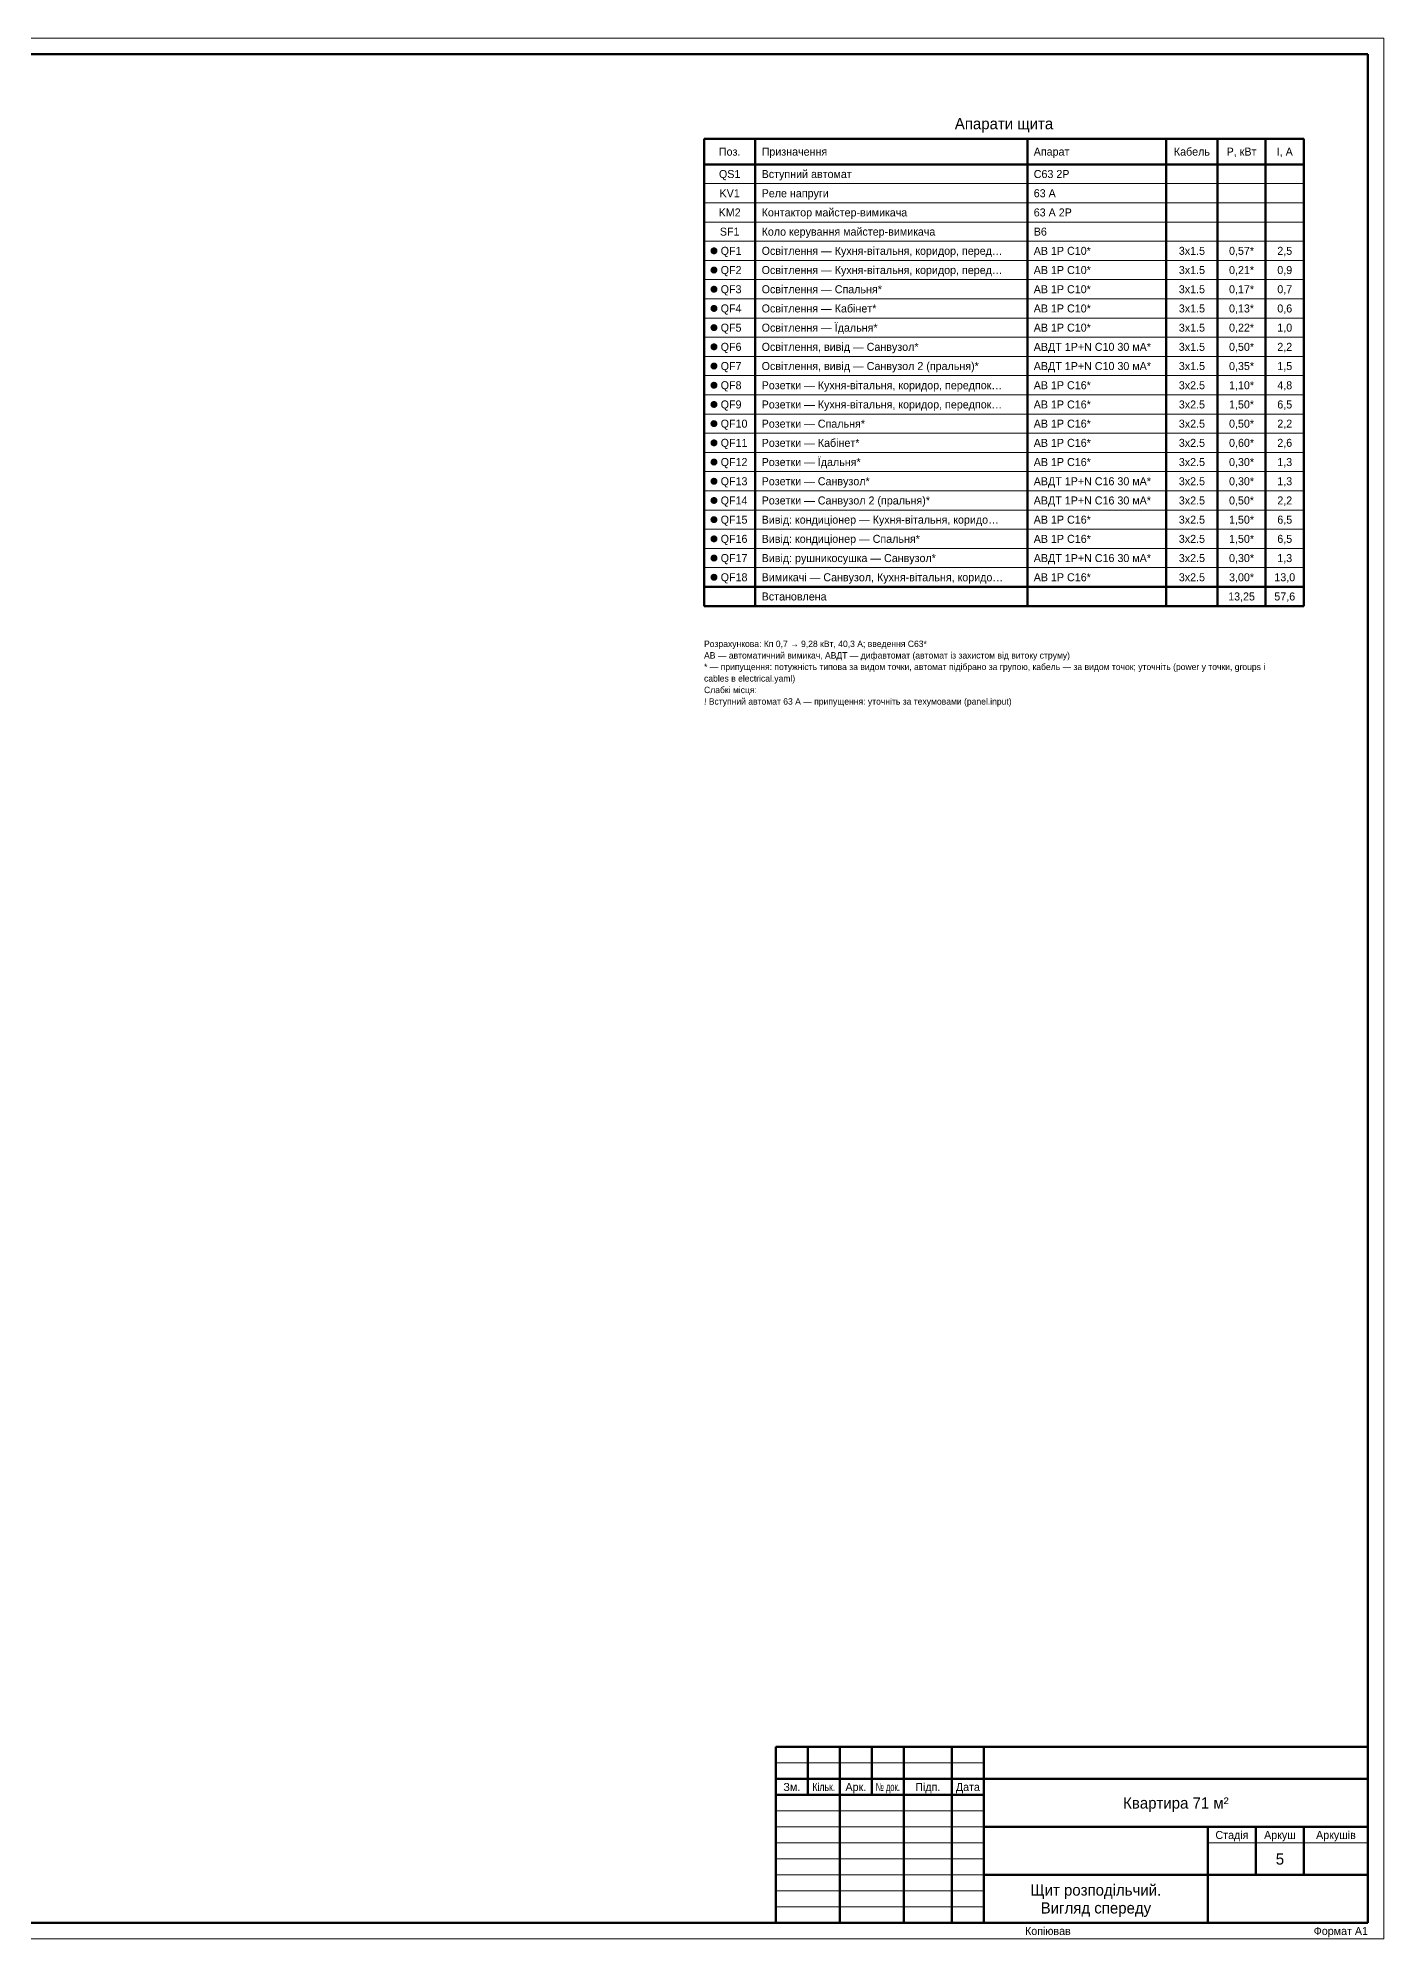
# Paper-space layout '05 Щит' of a CAD drawing. Header units: millimetres. Extents: x 0 to 841, y 0 to 594.
# Drawn here: x 420 to 841, y 0 to 594 of the extents above; entities that cross this region are included whole.
import ezdxf
from ezdxf.enums import TextEntityAlignment as Align

# ---------------------------------------------------------------- set-up
doc = ezdxf.new("R2010")
doc.units = ezdxf.units.MM
doc.layers.add('A-SHEET', color=7, linetype='Continuous')
doc.layers.add('A-TEXT', color=7, linetype='Continuous')
doc.styles.add('PLEX_LIGHT', font='IBMPlexSans-Light.ttf')

# ---------------------------------------------------------------- blocks, each defined once
blk = doc.blocks.new('STAMP_F3')
at = {"lineweight": 50}
for p, q in [((185, 55), (0, 55)), ((0, 55), (0, 0)), ((10, 40), (10, 55)), ((20, 40), (20, 55)), ((30, 40), (30, 55)), ((40, 40), (40, 55)), ((55, 40), (55, 55)), ((65, 0), (65, 55)), ((185, 0), (185, 55)), ((0, 45), (65, 45)), ((65, 45), (185, 45)), ((0, 40), (65, 40)), ((20, 0), (20, 40)), ((40, 0), (40, 40)), ((55, 0), (55, 40)), ((65, 30), (185, 30)), ((135, 0), (135, 30)), ((150, 15), (150, 30)), ((165, 15), (165, 30)), ((65, 15), (185, 15)), ((0, 0), (185, 0))]:
    blk.add_line(p, q, dxfattribs=at)
at = {"lineweight": 18}
for p, q in [((0, 50), (65, 50)), ((0, 35), (65, 35)), ((0, 30), (65, 30)), ((0, 25), (65, 25)), ((135, 25), (185, 25)), ((0, 20), (65, 20)), ((0, 15), (65, 15)), ((0, 10), (65, 10)), ((0, 5), (65, 5))]:
    blk.add_line(p, q, dxfattribs=at)
at = {"style": 'PLEX_LIGHT'}
for s, p in [('Зм.', (5, 42.5)), ('Арк.', (25, 42.5)), ('Підп.', (47.5, 42.5)), ('Дата', (60, 42.5)), ('Стадія', (142.5, 27.5)), ('Аркуш', (157.5, 27.5)), ('Аркушів', (175, 27.5))]:
    blk.add_text(s, height=2.5, dxfattribs=at).set_placement(p, align=Align.MIDDLE_CENTER)
for s, width, p in [('Кільк.', 0.81045, (15, 42.5)), ('№ док.', 0.701948, (35, 42.5))]:
    blk.add_text(s, height=2.5, dxfattribs=dict(at, width=width)).set_placement(p, align=Align.MIDDLE_CENTER)
for tag, height, p in [('CODE', 5, (125, 50)), ('DATE1', 2.5, (60, 37.5)), ('OBJECT', 3.5, (125, 37.5)), ('DATE2', 2.5, (60, 32.5)), ('OBJECT_2', 3.5, (125, 31.9)), ('DATE3', 2.5, (60, 27.5)), ('BUILDING', 3.5, (100, 22.5)), ('DATE4', 2.5, (60, 22.5)), ('DATE5', 2.5, (60, 17.5)), ('BUILDING_2', 3.5, (100, 16.9)), ('STAGE', 3.5, (142.5, 20)), ('SHEET', 3.5, (157.5, 20)), ('SHEETS', 3.5, (175, 20)), ('DATE6', 2.5, (60, 12.5)), ('DATE7', 2.5, (60, 7.5)), ('IMAGE', 3.5, (100, 7.5)), ('ORG', 2.5, (160, 7.5)), ('DATE8', 2.5, (60, 2.5)), ('IMAGE_2', 3.5, (100, 1.9)), ('ORG_2', 2.5, (160, 3.5))]:
    blk.add_attdef(tag, text='', height=height, dxfattribs=at).set_placement(p, align=Align.MIDDLE_CENTER)
for tag, p in [('ROLE1', (1, 37.5)), ('NAME1', (21, 37.5)), ('ROLE2', (1, 32.5)), ('NAME2', (21, 32.5)), ('ROLE3', (1, 27.5)), ('ROLE4', (1, 22.5)), ('NAME3', (21, 27.5)), ('ROLE5', (1, 17.5)), ('NAME4', (21, 22.5)), ('NAME5', (21, 17.5)), ('ROLE6', (1, 12.5)), ('NAME6', (21, 12.5)), ('ROLE7', (1, 7.5)), ('NAME7', (21, 7.5)), ('ROLE8', (1, 2.5)), ('NAME8', (21, 2.5))]:
    blk.add_attdef(tag, text='', height=2.5, dxfattribs=at).set_placement(p, align=Align.MIDDLE_LEFT)

psp = doc.layouts.new('05 Щит')

# ---------------------------------------------------------------- hatches: boundary and pattern name
at = {"layer": 'A-TEXT', "true_color": 0xf28e2b}
h = psp.add_hatch(color=7, dxfattribs=at)
h.dxf.hatch_style = 1
edge = h.paths.add_edge_path()
edge.add_arc((631.68, 527.5), 1.1, 0, 360)
at = {"layer": 'A-TEXT', "true_color": 0xd4a72c}
h = psp.add_hatch(color=7, dxfattribs=at)
h.dxf.hatch_style = 1
edge = h.paths.add_edge_path()
edge.add_arc((631.68, 521.5), 1.1, 0, 360)
at = {"layer": 'A-TEXT', "true_color": 0xc9845c}
h = psp.add_hatch(color=7, dxfattribs=at)
h.dxf.hatch_style = 1
edge = h.paths.add_edge_path()
edge.add_arc((631.68, 515.5), 1.1, 0, 360)
at = {"layer": 'A-TEXT', "true_color": 0xa6761d}
h = psp.add_hatch(color=7, dxfattribs=at)
h.dxf.hatch_style = 1
edge = h.paths.add_edge_path()
edge.add_arc((631.68, 509.5), 1.1, 0, 360)
at = {"layer": 'A-TEXT', "true_color": 0x9c755f}
h = psp.add_hatch(color=7, dxfattribs=at)
h.dxf.hatch_style = 1
edge = h.paths.add_edge_path()
edge.add_arc((631.68, 503.5), 1.1, 0, 360)
at = {"layer": 'A-TEXT', "true_color": 0xf28e2b}
h = psp.add_hatch(color=7, dxfattribs=at)
h.dxf.hatch_style = 1
edge = h.paths.add_edge_path()
edge.add_arc((631.68, 497.5), 1.1, 0, 360)
at = {"layer": 'A-TEXT', "true_color": 0xd4a72c}
h = psp.add_hatch(color=7, dxfattribs=at)
h.dxf.hatch_style = 1
edge = h.paths.add_edge_path()
edge.add_arc((631.68, 491.5), 1.1, 0, 360)
at = {"layer": 'A-TEXT', "true_color": 0x4e79a7}
h = psp.add_hatch(color=7, dxfattribs=at)
h.dxf.hatch_style = 1
edge = h.paths.add_edge_path()
edge.add_arc((631.68, 485.5), 1.1, 0, 360)
at = {"layer": 'A-TEXT', "true_color": 0x76b7b2}
h = psp.add_hatch(color=7, dxfattribs=at)
h.dxf.hatch_style = 1
edge = h.paths.add_edge_path()
edge.add_arc((631.68, 479.5), 1.1, 0, 360)
at = {"layer": 'A-TEXT', "true_color": 0x7f7fc9}
h = psp.add_hatch(color=7, dxfattribs=at)
h.dxf.hatch_style = 1
edge = h.paths.add_edge_path()
edge.add_arc((631.68, 473.5), 1.1, 0, 360)
at = {"layer": 'A-TEXT', "true_color": 0x5f9ed1}
h = psp.add_hatch(color=7, dxfattribs=at)
h.dxf.hatch_style = 1
edge = h.paths.add_edge_path()
edge.add_arc((631.68, 467.5), 1.1, 0, 360)
at = {"layer": 'A-TEXT', "true_color": 0x4fb0a0}
h = psp.add_hatch(color=7, dxfattribs=at)
h.dxf.hatch_style = 1
edge = h.paths.add_edge_path()
edge.add_arc((631.68, 461.5), 1.1, 0, 360)
at = {"layer": 'A-TEXT', "true_color": 0x3f6fb5}
h = psp.add_hatch(color=7, dxfattribs=at)
h.dxf.hatch_style = 1
edge = h.paths.add_edge_path()
edge.add_arc((631.68, 455.5), 1.1, 0, 360)
at = {"layer": 'A-TEXT', "true_color": 0x4e79a7}
h = psp.add_hatch(color=7, dxfattribs=at)
h.dxf.hatch_style = 1
edge = h.paths.add_edge_path()
edge.add_arc((631.68, 449.5), 1.1, 0, 360)
at = {"layer": 'A-TEXT', "true_color": 0x76b7b2}
h = psp.add_hatch(color=7, dxfattribs=at)
h.dxf.hatch_style = 1
edge = h.paths.add_edge_path()
edge.add_arc((631.68, 443.5), 1.1, 0, 360)
at = {"layer": 'A-TEXT', "true_color": 0x7f7fc9}
h = psp.add_hatch(color=7, dxfattribs=at)
h.dxf.hatch_style = 1
edge = h.paths.add_edge_path()
edge.add_arc((631.68, 437.5), 1.1, 0, 360)
at = {"layer": 'A-TEXT', "true_color": 0x5f9ed1}
h = psp.add_hatch(color=7, dxfattribs=at)
h.dxf.hatch_style = 1
edge = h.paths.add_edge_path()
edge.add_arc((631.68, 431.5), 1.1, 0, 360)
at = {"layer": 'A-TEXT', "true_color": 0x4fb0a0}
h = psp.add_hatch(color=7, dxfattribs=at)
h.dxf.hatch_style = 1
edge = h.paths.add_edge_path()
edge.add_arc((631.68, 425.5), 1.1, 0, 360)

# ---------------------------------------------------------------- linework, layer by layer
at = {"layer": 'A-SHEET', "lineweight": 18}
for p, q in [((841, 594), (0, 594)), ((841, 0), (841, 594)), ((628.58, 548.5), (816, 548.5)), ((628.58, 542.5), (816, 542.5)), ((628.58, 536.5), (816, 536.5)), ((628.58, 530.5), (816, 530.5)), ((628.58, 524.5), (816, 524.5)), ((628.58, 518.5), (816, 518.5)), ((628.58, 512.5), (816, 512.5)), ((628.58, 506.5), (816, 506.5)), ((628.58, 500.5), (816, 500.5)), ((628.58, 494.5), (816, 494.5)), ((628.58, 488.5), (816, 488.5)), ((628.58, 482.5), (816, 482.5)), ((628.58, 476.5), (816, 476.5)), ((628.58, 470.5), (816, 470.5)), ((628.58, 464.5), (816, 464.5)), ((628.58, 458.5), (816, 458.5)), ((628.58, 452.5), (816, 452.5)), ((628.58, 446.5), (816, 446.5)), ((628.58, 440.5), (816, 440.5)), ((628.58, 434.5), (816, 434.5)), ((628.58, 428.5), (816, 428.5)), ((0, 0), (841, 0))]:
    psp.add_line(p, q, dxfattribs=at)
at = {"layer": 'A-SHEET', "lineweight": 50}
for p, q in [((836, 589), (20, 589)), ((836, 5), (836, 589)), ((628.58, 562.5), (816, 562.5)), ((628.58, 562.5), (628.58, 416.5)), ((644.58, 562.5), (644.58, 416.5)), ((729.58, 562.5), (729.58, 416.5)), ((773, 562.5), (773, 416.5)), ((789, 562.5), (789, 416.5)), ((804, 562.5), (804, 416.5)), ((816, 562.5), (816, 416.5)), ((628.58, 554.5), (816, 554.5)), ((628.58, 422.5), (816, 422.5)), ((628.58, 416.5), (816, 416.5)), ((20, 5), (836, 5))]:
    psp.add_line(p, q, dxfattribs=at)

# ---------------------------------------------------------------- block references
at = {"layer": 'A-SHEET'}
ref = psp.add_blockref('STAMP_F3', (651, 5), dxfattribs=at)
ref.add_attrib('OBJECT', 'Квартира 71 м²', dxfattribs={"layer": '0', "height": 3.5, "style": 'PLEX_LIGHT'}).set_placement((776, 42.5), align=Align.MIDDLE_CENTER)
ref.add_attrib('IMAGE', 'Щит розподільчий.', dxfattribs={"layer": '0', "height": 3.5, "style": 'PLEX_LIGHT'}).set_placement((751, 15.3), align=Align.MIDDLE_CENTER)
ref.add_attrib('IMAGE_2', 'Вигляд спереду', dxfattribs={"layer": '0', "height": 3.5, "style": 'PLEX_LIGHT'}).set_placement((751, 9.7), align=Align.MIDDLE_CENTER)
ref.add_attrib('SHEET', '5', dxfattribs={"layer": '0', "height": 3.5, "style": 'PLEX_LIGHT'}).set_placement((808.5, 25), align=Align.MIDDLE_CENTER)

# ---------------------------------------------------------------- texts
at = {"layer": 'A-SHEET', "style": 'PLEX_LIGHT'}
psp.add_text('Копіював', height=2.5, dxfattribs=at).set_placement((736, 2.5), align=Align.MIDDLE_CENTER)
psp.add_text('Формат A1', height=2.5, dxfattribs=at).set_placement((836, 2.5), align=Align.MIDDLE_RIGHT)
at = {"layer": 'A-TEXT', "style": 'PLEX_LIGHT'}
for s, height, p in [('Апарати щита', 3.5, (722.29, 567.25)), ('Поз.', 2.5, (636.58, 558.5)), ('Кабель', 2.5, (781, 558.5)), ('P, кВт', 2.5, (796.5, 558.5)), ('I, А', 2.5, (810, 558.5)), ('QS1', 2.5, (636.58, 551.5)), ('KV1', 2.5, (636.58, 545.5)), ('KM2', 2.5, (636.58, 539.5)), ('SF1', 2.5, (636.58, 533.5)), ('3x1.5', 2.5, (781, 527.5)), ('0,57*', 2.5, (796.5, 527.5)), ('2,5', 2.5, (810, 527.5)), ('3x1.5', 2.5, (781, 521.5)), ('0,21*', 2.5, (796.5, 521.5)), ('0,9', 2.5, (810, 521.5)), ('3x1.5', 2.5, (781, 515.5)), ('0,17*', 2.5, (796.5, 515.5)), ('0,7', 2.5, (810, 515.5)), ('3x1.5', 2.5, (781, 509.5)), ('0,13*', 2.5, (796.5, 509.5)), ('0,6', 2.5, (810, 509.5)), ('3x1.5', 2.5, (781, 503.5)), ('0,22*', 2.5, (796.5, 503.5)), ('1,0', 2.5, (810, 503.5)), ('3x1.5', 2.5, (781, 497.5)), ('0,50*', 2.5, (796.5, 497.5)), ('2,2', 2.5, (810, 497.5)), ('3x1.5', 2.5, (781, 491.5)), ('0,35*', 2.5, (796.5, 491.5)), ('1,5', 2.5, (810, 491.5)), ('3x2.5', 2.5, (781, 485.5)), ('1,10*', 2.5, (796.5, 485.5)), ('4,8', 2.5, (810, 485.5)), ('3x2.5', 2.5, (781, 479.5)), ('1,50*', 2.5, (796.5, 479.5)), ('6,5', 2.5, (810, 479.5)), ('3x2.5', 2.5, (781, 473.5)), ('0,50*', 2.5, (796.5, 473.5)), ('2,2', 2.5, (810, 473.5)), ('3x2.5', 2.5, (781, 467.5)), ('0,60*', 2.5, (796.5, 467.5)), ('2,6', 2.5, (810, 467.5)), ('3x2.5', 2.5, (781, 461.5)), ('0,30*', 2.5, (796.5, 461.5)), ('1,3', 2.5, (810, 461.5)), ('3x2.5', 2.5, (781, 455.5)), ('0,30*', 2.5, (796.5, 455.5)), ('1,3', 2.5, (810, 455.5)), ('3x2.5', 2.5, (781, 449.5)), ('0,50*', 2.5, (796.5, 449.5)), ('2,2', 2.5, (810, 449.5)), ('3x2.5', 2.5, (781, 443.5)), ('1,50*', 2.5, (796.5, 443.5)), ('6,5', 2.5, (810, 443.5)), ('3x2.5', 2.5, (781, 437.5)), ('1,50*', 2.5, (796.5, 437.5)), ('6,5', 2.5, (810, 437.5)), ('3x2.5', 2.5, (781, 431.5)), ('0,30*', 2.5, (796.5, 431.5)), ('1,3', 2.5, (810, 431.5)), ('3x2.5', 2.5, (781, 425.5)), ('3,00*', 2.5, (796.5, 425.5)), ('13,0', 2.5, (810, 425.5)), ('13,25', 2.5, (796.5, 419.5)), ('57,6', 2.5, (810, 419.5))]:
    psp.add_text(s, height=height, dxfattribs=at).set_placement(p, align=Align.MIDDLE_CENTER)
for s, height, p in [('Призначення', 2.5, (646.58, 558.5)), ('Апарат', 2.5, (731.58, 558.5)), ('Вступний автомат', 2.5, (646.58, 551.5)), ('C63 2P', 2.5, (731.58, 551.5)), ('Реле напруги', 2.5, (646.58, 545.5)), ('63 А', 2.5, (731.58, 545.5)), ('Контактор майстер-вимикача', 2.5, (646.58, 539.5)), ('63 А 2P', 2.5, (731.58, 539.5)), ('Коло керування майстер-вимикача', 2.5, (646.58, 533.5)), ('B6', 2.5, (731.58, 533.5)), ('QF1', 2.5, (633.78, 527.5)), ('Освітлення — Кухня-вітальня, коридор, перед…', 2.5, (646.58, 527.5)), ('АВ 1P C10*', 2.5, (731.58, 527.5)), ('QF2', 2.5, (633.78, 521.5)), ('Освітлення — Кухня-вітальня, коридор, перед…', 2.5, (646.58, 521.5)), ('АВ 1P C10*', 2.5, (731.58, 521.5)), ('QF3', 2.5, (633.78, 515.5)), ('Освітлення — Спальня*', 2.5, (646.58, 515.5)), ('АВ 1P C10*', 2.5, (731.58, 515.5)), ('Освітлення — Кабінет*', 2.5, (646.58, 509.5)), ('QF4', 2.5, (633.78, 509.5)), ('Освітлення — Їдальня*', 2.5, (646.58, 503.5)), ('АВ 1P C10*', 2.5, (731.58, 509.5)), ('QF5', 2.5, (633.78, 503.5)), ('АВ 1P C10*', 2.5, (731.58, 503.5)), ('QF6', 2.5, (633.78, 497.5)), ('Освітлення, вивід — Санвузол*', 2.5, (646.58, 497.5)), ('АВДТ 1P+N C10 30 мА*', 2.5, (731.58, 497.5)), ('QF7', 2.5, (633.78, 491.5)), ('Освітлення, вивід — Санвузол 2 (пральня)*', 2.5, (646.58, 491.5)), ('АВДТ 1P+N C10 30 мА*', 2.5, (731.58, 491.5)), ('QF8', 2.5, (633.78, 485.5)), ('Розетки — Кухня-вітальня, коридор, передпок…', 2.5, (646.58, 485.5)), ('АВ 1P C16*', 2.5, (731.58, 485.5)), ('QF9', 2.5, (633.78, 479.5)), ('Розетки — Кухня-вітальня, коридор, передпок…', 2.5, (646.58, 479.5)), ('АВ 1P C16*', 2.5, (731.58, 479.5)), ('QF10', 2.5, (633.78, 473.5)), ('Розетки — Спальня*', 2.5, (646.58, 473.5)), ('АВ 1P C16*', 2.5, (731.58, 473.5)), ('QF11', 2.5, (633.78, 467.5)), ('Розетки — Кабінет*', 2.5, (646.58, 467.5)), ('АВ 1P C16*', 2.5, (731.58, 467.5)), ('QF12', 2.5, (633.78, 461.5)), ('Розетки — Їдальня*', 2.5, (646.58, 461.5)), ('АВ 1P C16*', 2.5, (731.58, 461.5)), ('QF13', 2.5, (633.78, 455.5)), ('Розетки — Санвузол*', 2.5, (646.58, 455.5)), ('АВДТ 1P+N C16 30 мА*', 2.5, (731.58, 455.5)), ('QF14', 2.5, (633.78, 449.5)), ('Розетки — Санвузол 2 (пральня)*', 2.5, (646.58, 449.5)), ('АВДТ 1P+N C16 30 мА*', 2.5, (731.58, 449.5)), ('QF15', 2.5, (633.78, 443.5)), ('Вивід: кондиціонер — Кухня-вітальня, коридо…', 2.5, (646.58, 443.5)), ('АВ 1P C16*', 2.5, (731.58, 443.5)), ('QF16', 2.5, (633.78, 437.5)), ('Вивід: кондиціонер — Спальня*', 2.5, (646.58, 437.5)), ('АВ 1P C16*', 2.5, (731.58, 437.5)), ('QF17', 2.5, (633.78, 431.5)), ('Вивід: рушникосушка — Санвузол*', 2.5, (646.58, 431.5)), ('АВДТ 1P+N C16 30 мА*', 2.5, (731.58, 431.5)), ('QF18', 2.5, (633.78, 425.5)), ('Вимикачі — Санвузол, Кухня-вітальня, коридо…', 2.5, (646.58, 425.5)), ('АВ 1P C16*', 2.5, (731.58, 425.5)), ('Встановлена', 2.5, (646.58, 419.5)), ('Розрахункова: Кп 0,7 → 9,28 кВт, 40,3 А; введення C63*', 2, (628.58, 404.7)), ('АВ — автоматичний вимикач, АВДТ — дифавтомат (автомат із захистом від витоку струму)', 2, (628.58, 401.1)), ('* — припущення: потужність типова за видом точки, автомат підібрано за групою, кабель — за видом точок; уточніть (power у точки, groups і', 2, (628.58, 397.5)), ('cables в electrical.yaml)', 2, (628.58, 393.9)), ('Слабкі місця:', 2, (628.58, 390.3)), ('! Вступний автомат 63 А — припущення: уточніть за техумовами (panel.input)', 2, (628.58, 386.7))]:
    psp.add_text(s, height=height, dxfattribs=at).set_placement(p, align=Align.MIDDLE_LEFT)

doc.saveas('drawing.dxf')
